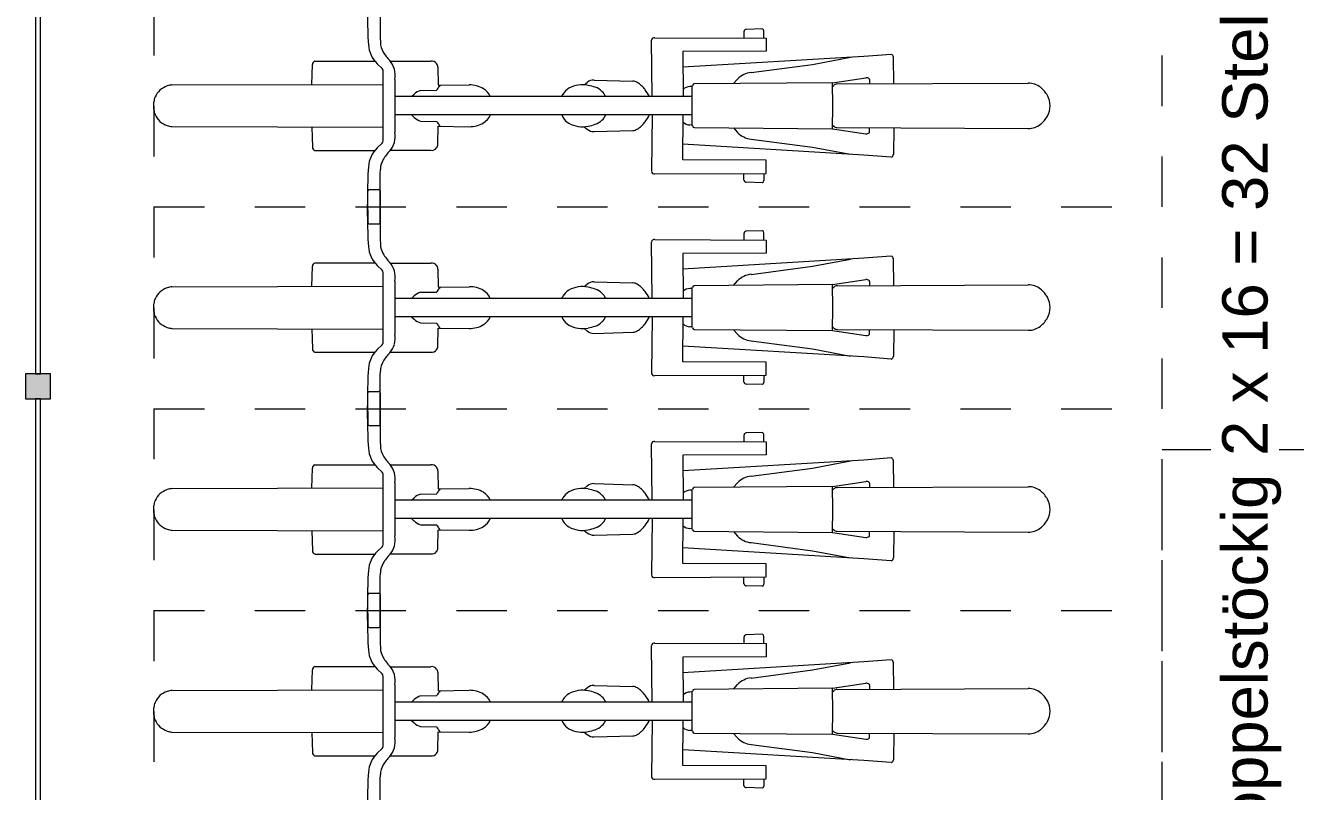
# Model space of a CAD drawing. Header units: metres. Extents: x -86 to 44, y -23 to 39.
# Drawn here: x 13.997 to 16.517, y -7.582 to -6.063 of the extents above; entities that cross this region are included whole.
import ezdxf

# ---------------------------------------------------------------- set-up
doc = ezdxf.new("R2010")
doc.units = ezdxf.units.M
doc.linetypes.add('_Verdeckte Linien_', pattern=[0.15, 0.1, -0.05])
for name, color, linetype, lineweight in [('A-DETL-GENF-HDLN', 7, '_Verdeckte Linien_', 9), ('A-DETL-GENF-OTLN', 7, 'Continuous', 9), ('A-GLAZ-CWMG-MCUT', 7, 'Continuous', 9), ('A-GLAZ-CWMG-OTLN', 7, 'Continuous', 9), ('A-WALL-____-MCUT', 7, 'Continuous', 35), ('C-PRKG-____-HDLN', 7, '_Verdeckte Linien_', 9), ('C-PRKG-____-OTLN', 7, 'Continuous', 9), ('Text', 7, 'Continuous', 5)]:
    doc.layers.add(name, color=color, linetype=linetype, lineweight=lineweight)
doc.styles.add('Arial', font='arial.ttf', dxfattribs={"height": 0.09})

# ---------------------------------------------------------------- blocks, each defined once
blk = doc.blocks.new('Fahrradstellplatz - Fahrradstellplatz-23804277--01_UG_OK_FFB_AF')
at = {"layer": 'A-DETL-GENF-HDLN', "color": 253, "true_color": 0x999999}
for p, q in [((1.6, 0), (1.2, 0)), ((1.6, 0), (1.6, -2)), ((2, 0), (1.6, 0)), ((1.6, 0), (1.6, -2)), ((2, 0), (2, -2)), ((2.4, 0), (2, 0)), ((2, 0), (2, -2)), ((2.4, 0), (2.4, -2)), ((2.8, 0), (2.4, 0)), ((2.4, 0), (2.4, -2)), ((1.2, -2), (1.6, -2)), ((1.6, -2), (2, -2)), ((2, -2), (2.4, -2)), ((2.4, -2), (2.8, -2))]:
    blk.add_line(p, q, dxfattribs=at)
at = {"layer": 'A-DETL-GENF-OTLN', "color": 253, "true_color": 0x999999}
for p, q in [((1.3931, 0), (1.4006, 0)), ((1.4006, 0), (1.4081, 0)), ((1.7931, 0), (1.8006, 0)), ((1.8006, 0), (1.8081, 0)), ((2.1931, 0), (2.2006, 0)), ((2.2006, 0), (2.2081, 0)), ((2.5931, 0), (2.6006, 0)), ((2.6006, 0), (2.6081, 0)), ((1.3593, -0.0357), (1.3581, -0.4548)), ((1.4419, -0.0357), (1.4431, -0.4548)), ((1.7593, -0.0357), (1.7581, -0.4548)), ((1.8419, -0.0357), (1.8431, -0.4548)), ((2.1593, -0.0357), (2.1581, -0.4548)), ((2.2419, -0.0357), (2.2431, -0.4548)), ((2.5593, -0.0357), (2.5581, -0.4548)), ((2.6419, -0.0357), (2.6431, -0.4548)), ((1.3122, -0.3193), (1.3122, -0.4382)), ((1.3585, -0.3133), (1.3186, -0.3144)), ((1.4427, -0.3133), (1.4826, -0.3144)), ((1.489, -0.3193), (1.489, -0.4382)), ((1.7122, -0.3193), (1.7122, -0.4382)), ((1.7585, -0.3133), (1.7186, -0.3144)), ((1.8427, -0.3133), (1.8826, -0.3144)), ((1.889, -0.3193), (1.889, -0.4382)), ((2.1122, -0.3193), (2.1122, -0.4382)), ((2.1585, -0.3133), (2.1186, -0.3144)), ((2.2427, -0.3133), (2.2826, -0.3144)), ((2.289, -0.3193), (2.289, -0.4382)), ((2.5122, -0.3193), (2.5122, -0.4382)), ((2.5585, -0.3133), (2.5186, -0.3144)), ((2.6427, -0.3133), (2.6826, -0.3144)), ((2.689, -0.3193), (2.689, -0.4382)), ((1.5667, -0.4263), (1.5667, -0.4463)), ((1.6202, -0.4238), (1.5698, -0.4242)), ((1.581, -0.4238), (1.6314, -0.4242)), ((1.6345, -0.4263), (1.6345, -0.4463)), ((1.9667, -0.4263), (1.9667, -0.4463)), ((2.0202, -0.4238), (1.9698, -0.4242)), ((1.981, -0.4238), (2.0314, -0.4242)), ((2.0345, -0.4263), (2.0345, -0.4463)), ((2.3667, -0.4263), (2.3667, -0.4463)), ((2.4202, -0.4238), (2.3698, -0.4242)), ((2.381, -0.4238), (2.4314, -0.4242)), ((2.4345, -0.4263), (2.4345, -0.4463)), ((1.1695, -0.4488), (1.2654, -0.4486)), ((1.2654, -0.4486), (1.2751, -0.4491)), ((1.3266, -0.4527), (1.3174, -0.443)), ((1.4746, -0.4527), (1.4838, -0.443)), ((1.5358, -0.4486), (1.5261, -0.4491)), ((1.6317, -0.4488), (1.5358, -0.4486)), ((1.5695, -0.4488), (1.6654, -0.4486)), ((1.6654, -0.4486), (1.6751, -0.4491)), ((1.7266, -0.4527), (1.7174, -0.443)), ((1.8746, -0.4527), (1.8838, -0.443)), ((1.9358, -0.4486), (1.9261, -0.4491)), ((2.0317, -0.4488), (1.9358, -0.4486)), ((1.9695, -0.4488), (2.0654, -0.4486)), ((2.0654, -0.4486), (2.0751, -0.4491)), ((2.1266, -0.4527), (2.1174, -0.443)), ((2.2746, -0.4527), (2.2838, -0.443)), ((2.3358, -0.4486), (2.3261, -0.4491)), ((2.4317, -0.4488), (2.3358, -0.4486)), ((2.3695, -0.4488), (2.4654, -0.4486)), ((2.4654, -0.4486), (2.4751, -0.4491)), ((2.5266, -0.4527), (2.5174, -0.443)), ((2.6746, -0.4527), (2.6838, -0.443)), ((2.7358, -0.4486), (2.7261, -0.4491)), ((2.8317, -0.4488), (2.7358, -0.4486)), ((1.3124, -0.469), (1.3124, -0.5492)), ((1.3354, -0.4549), (1.4006, -0.4547)), ((1.4006, -0.4779), (1.3482, -0.4781)), ((1.3825, -1.0675), (1.3825, -0.478)), ((1.4006, -0.4547), (1.4658, -0.4549)), ((1.453, -0.4781), (1.4006, -0.4779)), ((1.4187, -1.0675), (1.4187, -0.478)), ((1.4888, -0.469), (1.4888, -0.5492)), ((1.7124, -0.469), (1.7124, -0.5492)), ((1.7354, -0.4549), (1.8006, -0.4547)), ((1.8006, -0.4779), (1.7482, -0.4781)), ((1.7825, -1.0675), (1.7825, -0.478)), ((1.8006, -0.4547), (1.8658, -0.4549)), ((1.853, -0.4781), (1.8006, -0.4779)), ((1.8187, -1.0675), (1.8187, -0.478)), ((1.8888, -0.469), (1.8888, -0.5492)), ((2.1124, -0.469), (2.1124, -0.5492)), ((2.1354, -0.4549), (2.2006, -0.4547)), ((2.2006, -0.4779), (2.1482, -0.4781)), ((2.1825, -1.0675), (2.1825, -0.478)), ((2.2006, -0.4547), (2.2658, -0.4549)), ((2.253, -0.4781), (2.2006, -0.4779)), ((2.2187, -1.0675), (2.2187, -0.478)), ((2.2888, -0.469), (2.2888, -0.5492)), ((2.5124, -0.469), (2.5124, -0.5492)), ((2.5354, -0.4549), (2.6006, -0.4547)), ((2.6006, -0.4779), (2.5482, -0.4781)), ((2.5825, -1.0675), (2.5825, -0.478)), ((2.6006, -0.4547), (2.6658, -0.4549)), ((2.653, -0.4781), (2.6006, -0.4779)), ((2.6187, -1.0675), (2.6187, -0.478)), ((2.6888, -0.469), (2.6888, -0.5492)), ((1.3703, -0.5287), (1.3697, -0.5614)), ((1.3825, -0.5111), (1.3776, -0.516)), ((1.4187, -0.5111), (1.4236, -0.516)), ((1.4309, -0.5287), (1.4315, -0.5614)), ((1.7703, -0.5287), (1.7697, -0.5614)), ((1.7825, -0.5111), (1.7776, -0.516)), ((1.8187, -0.5111), (1.8236, -0.516)), ((1.8309, -0.5287), (1.8315, -0.5614)), ((2.1703, -0.5287), (2.1697, -0.5614)), ((2.1825, -0.5111), (2.1776, -0.516)), ((2.2187, -0.5111), (2.2236, -0.516)), ((2.2309, -0.5287), (2.2315, -0.5614)), ((2.5703, -0.5287), (2.5697, -0.5614)), ((2.5825, -0.5111), (2.5776, -0.516)), ((2.6187, -0.5111), (2.6236, -0.516)), ((2.6309, -0.5287), (2.6315, -0.5614)), ((1.3242, -0.5633), (1.36, -0.564)), ((1.36, -0.564), (1.3592, -0.6253)), ((1.3599, -0.5677), (1.3626, -0.5655)), ((1.4413, -0.5677), (1.4386, -0.5655)), ((1.477, -0.5633), (1.4412, -0.564)), ((1.4412, -0.564), (1.442, -0.6253)), ((1.7242, -0.5633), (1.76, -0.564)), ((1.76, -0.564), (1.7592, -0.6253)), ((1.7599, -0.5677), (1.7626, -0.5655)), ((1.8413, -0.5677), (1.8386, -0.5655)), ((1.877, -0.5633), (1.8412, -0.564)), ((1.8412, -0.564), (1.842, -0.6253)), ((2.1242, -0.5633), (2.16, -0.564)), ((2.16, -0.564), (2.1592, -0.6253)), ((2.1599, -0.5677), (2.1626, -0.5655)), ((2.2413, -0.5677), (2.2386, -0.5655)), ((2.277, -0.5633), (2.2412, -0.564)), ((2.2412, -0.564), (2.242, -0.6253)), ((2.5242, -0.5633), (2.56, -0.564)), ((2.56, -0.564), (2.5592, -0.6253)), ((2.5599, -0.5677), (2.5626, -0.5655)), ((2.6413, -0.5677), (2.6386, -0.5655)), ((2.677, -0.5633), (2.6412, -0.564)), ((2.6412, -0.564), (2.642, -0.6253)), ((1.3825, -0.809), (1.3779, -0.8114)), ((1.4187, -0.809), (1.4233, -0.8114)), ((1.7825, -0.809), (1.7779, -0.8114)), ((1.8187, -0.809), (1.8233, -0.8114)), ((2.1825, -0.809), (2.1779, -0.8114)), ((2.2187, -0.809), (2.2233, -0.8114)), ((2.5825, -0.809), (2.5779, -0.8114)), ((2.6187, -0.809), (2.6233, -0.8114)), ((1.3591, -0.8532), (1.3542, -0.8592)), ((1.4421, -0.8532), (1.447, -0.8592)), ((1.7591, -0.8532), (1.7542, -0.8592)), ((1.8421, -0.8532), (1.847, -0.8592)), ((2.1591, -0.8532), (2.1542, -0.8592)), ((2.2421, -0.8532), (2.247, -0.8592)), ((2.5591, -0.8532), (2.5542, -0.8592)), ((2.6421, -0.8532), (2.647, -0.8592)), ((1.3495, -0.8735), (1.3517, -0.95)), ((1.4517, -0.8735), (1.4495, -0.95)), ((1.7495, -0.8735), (1.7517, -0.95)), ((1.8517, -0.8735), (1.8495, -0.95)), ((2.1495, -0.8735), (2.1517, -0.95)), ((2.2517, -0.8735), (2.2495, -0.95)), ((2.5495, -0.8735), (2.5517, -0.95)), ((2.6517, -0.8735), (2.6495, -0.95)), ((1.2658, -0.9937), (1.2667, -1.2142)), ((1.3825, -0.9883), (1.2707, -0.9872)), ((1.4187, -0.9883), (1.5305, -0.9872)), ((1.5354, -0.9937), (1.5345, -1.2142)), ((1.6658, -0.9937), (1.6667, -1.2142)), ((1.7825, -0.9883), (1.6707, -0.9872)), ((1.8187, -0.9883), (1.9305, -0.9872)), ((1.9354, -0.9937), (1.9345, -1.2142)), ((2.0658, -0.9937), (2.0667, -1.2142)), ((2.1825, -0.9883), (2.0707, -0.9872)), ((2.2187, -0.9883), (2.3305, -0.9872)), ((2.3354, -0.9937), (2.3345, -1.2142)), ((2.4658, -0.9937), (2.4667, -1.2142)), ((2.5825, -0.9883), (2.4707, -0.9872)), ((2.6187, -0.9883), (2.7305, -0.9872)), ((2.7354, -0.9937), (2.7345, -1.2142)), ((1.2925, -1.2142), (1.2933, -1.049)), ((1.2933, -1.049), (1.3825, -1.0497)), ((1.3028, -1.408), (1.3243, -1.0493)), ((1.5079, -1.049), (1.4187, -1.0497)), ((1.4984, -1.408), (1.4769, -1.0493)), ((1.5087, -1.2142), (1.5079, -1.049)), ((1.6925, -1.2142), (1.6933, -1.049)), ((1.6933, -1.049), (1.7825, -1.0497)), ((1.7028, -1.408), (1.7243, -1.0493)), ((1.9079, -1.049), (1.8187, -1.0497)), ((1.8984, -1.408), (1.8769, -1.0493)), ((1.9087, -1.2142), (1.9079, -1.049)), ((2.0925, -1.2142), (2.0933, -1.049)), ((2.0933, -1.049), (2.1825, -1.0497)), ((2.1028, -1.408), (2.1243, -1.0493)), ((2.3079, -1.049), (2.2187, -1.0497)), ((2.2984, -1.408), (2.2769, -1.0493)), ((2.3087, -1.2142), (2.3079, -1.049)), ((2.4925, -1.2142), (2.4933, -1.049)), ((2.4933, -1.049), (2.5825, -1.0497)), ((2.5028, -1.408), (2.5243, -1.0493)), ((2.7079, -1.049), (2.6187, -1.0497)), ((2.6984, -1.408), (2.6769, -1.0493)), ((2.7087, -1.2142), (2.7079, -1.049)), ((1.3573, -1.0716), (1.355, -1.3458)), ((1.3604, -1.0681), (1.3621, -1.0675)), ((1.3621, -1.0675), (1.4006, -1.0674)), ((1.3624, -1.0675), (1.3627, -1.0634)), ((1.4006, -1.0674), (1.4391, -1.0675)), ((1.4387, -1.0675), (1.4385, -1.0634)), ((1.4391, -1.0675), (1.4408, -1.0681)), ((1.4462, -1.3458), (1.4439, -1.0716)), ((1.7573, -1.0716), (1.755, -1.3458)), ((1.7604, -1.0681), (1.7621, -1.0675)), ((1.7621, -1.0675), (1.8006, -1.0674)), ((1.7624, -1.0675), (1.7627, -1.0634)), ((1.8006, -1.0674), (1.8391, -1.0675)), ((1.8387, -1.0675), (1.8385, -1.0634)), ((1.8391, -1.0675), (1.8408, -1.0681)), ((1.8462, -1.3458), (1.8439, -1.0716)), ((2.1573, -1.0716), (2.155, -1.3458)), ((2.1604, -1.0681), (2.1621, -1.0675)), ((2.1621, -1.0675), (2.2006, -1.0674)), ((2.1624, -1.0675), (2.1627, -1.0634)), ((2.2006, -1.0674), (2.2391, -1.0675)), ((2.2387, -1.0675), (2.2385, -1.0634)), ((2.2391, -1.0675), (2.2408, -1.0681)), ((2.2462, -1.3458), (2.2439, -1.0716)), ((2.5573, -1.0716), (2.555, -1.3458)), ((2.5604, -1.0681), (2.5621, -1.0675)), ((2.5621, -1.0675), (2.6006, -1.0674)), ((2.5624, -1.0675), (2.5627, -1.0634)), ((2.6006, -1.0674), (2.6391, -1.0675)), ((2.6387, -1.0675), (2.6385, -1.0634)), ((2.6391, -1.0675), (2.6408, -1.0681)), ((2.6462, -1.3458), (2.6439, -1.0716)), ((1.3567, -1.1498), (1.3478, -1.1579)), ((1.4445, -1.1498), (1.4534, -1.1579)), ((1.7567, -1.1498), (1.7478, -1.1579)), ((1.8445, -1.1498), (1.8534, -1.1579)), ((2.1567, -1.1498), (2.1478, -1.1579)), ((2.2445, -1.1498), (2.2534, -1.1579)), ((2.5567, -1.1498), (2.5478, -1.1579)), ((2.6445, -1.1498), (2.6534, -1.1579)), ((1.2482, -1.2074), (1.2491, -1.1747)), ((1.2529, -1.1705), (1.2665, -1.1702)), ((1.5483, -1.1705), (1.5347, -1.1702)), ((1.553, -1.2074), (1.5521, -1.1747)), ((1.6482, -1.2074), (1.6491, -1.1747)), ((1.6529, -1.1705), (1.6665, -1.1702)), ((1.9483, -1.1705), (1.9347, -1.1702)), ((1.953, -1.2074), (1.9521, -1.1747)), ((2.0482, -1.2074), (2.0491, -1.1747)), ((2.0529, -1.1705), (2.0665, -1.1702)), ((2.3483, -1.1705), (2.3347, -1.1702)), ((2.353, -1.2074), (2.3521, -1.1747)), ((2.4482, -1.2074), (2.4491, -1.1747)), ((2.4529, -1.1705), (2.4665, -1.1702)), ((2.7483, -1.1705), (2.7347, -1.1702)), ((2.753, -1.2074), (2.7521, -1.1747)), ((1.3347, -1.1845), (1.3186, -1.3065)), ((1.4664, -1.1845), (1.4826, -1.3065)), ((1.7347, -1.1845), (1.7186, -1.3065)), ((1.8664, -1.1845), (1.8826, -1.3065)), ((2.1347, -1.1845), (2.1186, -1.3065)), ((2.2664, -1.1845), (2.2826, -1.3065)), ((2.5347, -1.1845), (2.5186, -1.3065)), ((2.6664, -1.1845), (2.6826, -1.3065)), ((1.2666, -1.2102), (1.2523, -1.21)), ((1.2667, -1.2142), (1.2925, -1.2142)), ((1.5345, -1.2142), (1.5087, -1.2142)), ((1.5345, -1.2102), (1.5489, -1.21)), ((1.6666, -1.2102), (1.6523, -1.21)), ((1.6667, -1.2142), (1.6925, -1.2142)), ((1.9345, -1.2142), (1.9087, -1.2142)), ((1.9345, -1.2102), (1.9489, -1.21)), ((2.0666, -1.2102), (2.0523, -1.21)), ((2.0667, -1.2142), (2.0925, -1.2142)), ((2.3345, -1.2142), (2.3087, -1.2142)), ((2.3345, -1.2102), (2.3489, -1.21)), ((2.4666, -1.2102), (2.4523, -1.21)), ((2.4667, -1.2142), (2.4925, -1.2142)), ((2.7345, -1.2142), (2.7087, -1.2142)), ((2.7345, -1.2102), (2.7489, -1.21)), ((1.3186, -1.3065), (1.3044, -1.3816)), ((1.4826, -1.3065), (1.4968, -1.3816)), ((1.7186, -1.3065), (1.7044, -1.3816)), ((1.8826, -1.3065), (1.8968, -1.3816)), ((2.1186, -1.3065), (2.1044, -1.3816)), ((2.2826, -1.3065), (2.2968, -1.3816)), ((2.5186, -1.3065), (2.5044, -1.3816)), ((2.6826, -1.3065), (2.6968, -1.3816)), ((1.355, -1.3458), (1.3452, -1.4123)), ((1.355, -1.3458), (1.4006, -1.3465)), ((1.3573, -1.3551), (1.3556, -1.7345)), ((1.3623, -1.3459), (1.36, -1.3486)), ((1.4006, -1.3465), (1.4462, -1.3458)), ((1.4389, -1.3459), (1.4411, -1.3486)), ((1.4439, -1.3551), (1.4456, -1.7345)), ((1.4462, -1.3458), (1.456, -1.4123)), ((1.755, -1.3458), (1.7452, -1.4123)), ((1.755, -1.3458), (1.8006, -1.3465)), ((1.7573, -1.3551), (1.7556, -1.7345)), ((1.7623, -1.3459), (1.76, -1.3486)), ((1.8006, -1.3465), (1.8462, -1.3458)), ((1.8389, -1.3459), (1.8411, -1.3486)), ((1.8439, -1.3551), (1.8456, -1.7345)), ((1.8462, -1.3458), (1.856, -1.4123)), ((2.155, -1.3458), (2.1452, -1.4123)), ((2.155, -1.3458), (2.2006, -1.3465)), ((2.1573, -1.3551), (2.1556, -1.7345)), ((2.1623, -1.3459), (2.16, -1.3486)), ((2.2006, -1.3465), (2.2462, -1.3458)), ((2.2389, -1.3459), (2.2411, -1.3486)), ((2.2439, -1.3551), (2.2456, -1.7345)), ((2.2462, -1.3458), (2.256, -1.4123)), ((2.555, -1.3458), (2.5452, -1.4123)), ((2.555, -1.3458), (2.6006, -1.3465)), ((2.5573, -1.3551), (2.5556, -1.7345)), ((2.5623, -1.3459), (2.56, -1.3486)), ((2.6006, -1.3465), (2.6462, -1.3458)), ((2.6389, -1.3459), (2.6411, -1.3486)), ((2.6439, -1.3551), (2.6456, -1.7345)), ((2.6462, -1.3458), (2.656, -1.4123)), ((1.2987, -1.4626), (1.3028, -1.408)), ((1.5025, -1.4626), (1.4984, -1.408)), ((1.6987, -1.4626), (1.7028, -1.408)), ((1.9025, -1.4626), (1.8984, -1.408)), ((2.0987, -1.4626), (2.1028, -1.408)), ((2.3025, -1.4626), (2.2984, -1.408)), ((2.4987, -1.4626), (2.5028, -1.408)), ((2.7025, -1.4626), (2.6984, -1.408)), ((1.3486, -1.4194), (1.357, -1.4194)), ((1.4526, -1.4194), (1.4442, -1.4194)), ((1.7486, -1.4194), (1.757, -1.4194)), ((1.8526, -1.4194), (1.8442, -1.4194)), ((2.1486, -1.4194), (2.157, -1.4194)), ((2.2526, -1.4194), (2.2442, -1.4194)), ((2.5486, -1.4194), (2.557, -1.4194)), ((2.6526, -1.4194), (2.6442, -1.4194)), ((1.3568, -1.4679), (1.3043, -1.4669)), ((1.4444, -1.4679), (1.4969, -1.4669)), ((1.7568, -1.4679), (1.7043, -1.4669)), ((1.8444, -1.4679), (1.8969, -1.4669)), ((2.1568, -1.4679), (2.1043, -1.4669)), ((2.2444, -1.4679), (2.2969, -1.4669)), ((2.5568, -1.4679), (2.5043, -1.4669)), ((2.6444, -1.4679), (2.6969, -1.4669))]:
    blk.add_line(p, q, dxfattribs=at)
for centre, radius, start, end in [((1.3931, -0.024), 0.024, 90.0116, 114.7042), ((1.7931, -0.024), 0.024, 90.0116, 114.7042), ((2.1931, -0.024), 0.024, 90.0116, 114.7042), ((2.5931, -0.024), 0.024, 90.0116, 114.7042), ((1.4003, -0.0396), 0.0412, 114.7042, 161.0529), ((1.4081, -0.024), 0.024, 65.2958, 89.9884), ((1.4009, -0.0396), 0.0412, 18.9471, 65.2958), ((1.8003, -0.0396), 0.0412, 114.7042, 161.0529), ((1.8081, -0.024), 0.024, 65.2958, 89.9884), ((1.8009, -0.0396), 0.0412, 18.9471, 65.2958), ((2.2003, -0.0396), 0.0412, 114.7042, 161.0529), ((2.2081, -0.024), 0.024, 65.2958, 89.9884), ((2.2009, -0.0396), 0.0412, 18.9471, 65.2958), ((2.6003, -0.0396), 0.0412, 114.7042, 161.0529), ((2.6081, -0.024), 0.024, 65.2958, 89.9884), ((2.6009, -0.0396), 0.0412, 18.9471, 65.2958), ((1.3997, -0.0394), 0.0406, 161.0529, 174.7358), ((1.4015, -0.0394), 0.0406, 5.2642, 18.9471), ((1.7997, -0.0394), 0.0406, 161.0529, 174.7358), ((1.8015, -0.0394), 0.0406, 5.2642, 18.9471), ((2.1997, -0.0394), 0.0406, 161.0529, 174.7358), ((2.2015, -0.0394), 0.0406, 5.2642, 18.9471), ((2.5997, -0.0394), 0.0406, 161.0529, 174.7358), ((2.6015, -0.0394), 0.0406, 5.2642, 18.9471), ((1.3188, -0.3212), 0.00683, 91.5986, 163.3195), ((1.4824, -0.3212), 0.00683, 16.6805, 88.4014), ((1.7188, -0.3212), 0.00683, 91.5986, 163.3195), ((1.8824, -0.3212), 0.00683, 16.6805, 88.4014), ((2.1188, -0.3212), 0.00683, 91.5986, 163.3195), ((2.2824, -0.3212), 0.00683, 16.6805, 88.4014), ((2.5188, -0.3212), 0.00683, 91.5986, 163.3195), ((2.6824, -0.3212), 0.00683, 16.6805, 88.4014), ((1.2251, -1.3361), 0.9124, 86.5727, 90.3077), ((1.2762, -0.482), 0.0567, 43.3751, 86.5727), ((1.525, -0.482), 0.0567, 93.4273, 136.6249), ((1.5761, -1.3361), 0.9124, 89.6923, 93.4273), ((1.5698, -0.4274), 0.00327, 90.4611, 160.3834), ((1.6251, -1.3361), 0.9124, 86.5727, 90.3077), ((1.6314, -0.4274), 0.00327, 19.6166, 89.5389), ((1.6762, -0.482), 0.0567, 43.3751, 86.5727), ((1.925, -0.482), 0.0567, 93.4273, 136.6249), ((1.9761, -1.3361), 0.9124, 89.6923, 93.4273), ((1.9698, -0.4274), 0.00327, 90.4611, 160.3834), ((2.0251, -1.3361), 0.9124, 86.5727, 90.3077), ((2.0314, -0.4274), 0.00327, 19.6166, 89.5389), ((2.0762, -0.482), 0.0567, 43.3751, 86.5727), ((2.325, -0.482), 0.0567, 93.4273, 136.6249), ((2.3761, -1.3361), 0.9124, 89.6923, 93.4273), ((2.3698, -0.4274), 0.00327, 90.4611, 160.3834), ((2.4251, -1.3361), 0.9124, 86.5727, 90.3077), ((2.4314, -0.4274), 0.00327, 19.6166, 89.5389), ((2.4762, -0.482), 0.0567, 43.3751, 86.5727), ((2.725, -0.482), 0.0567, 93.4273, 136.6249), ((2.7761, -1.3361), 0.9124, 89.6923, 93.4273), ((1.273, -0.491), 0.0419, 59.8665, 87.1207), ((1.3353, -0.4364), 0.0186, 241.9395, 270.2136), ((1.4659, -0.4364), 0.0186, 269.7864, 298.0605), ((1.5282, -0.491), 0.0419, 92.8793, 120.1335), ((1.5692, -0.4463), 0.00251, 180, 276.4127), ((1.6319, -0.4463), 0.00251, 263.5873, 0), ((1.673, -0.491), 0.0419, 59.8665, 87.1207), ((1.7353, -0.4364), 0.0186, 241.9395, 270.2136), ((1.8659, -0.4364), 0.0186, 269.7864, 298.0605), ((1.9282, -0.491), 0.0419, 92.8793, 120.1335), ((1.9692, -0.4463), 0.00251, 180, 276.4127), ((2.0319, -0.4463), 0.00251, 263.5873, 0), ((2.073, -0.491), 0.0419, 59.8665, 87.1207), ((2.1353, -0.4364), 0.0186, 241.9395, 270.2136), ((2.2659, -0.4364), 0.0186, 269.7864, 298.0605), ((2.3282, -0.491), 0.0419, 92.8793, 120.1335), ((2.3692, -0.4463), 0.00251, 180, 276.4127), ((2.4319, -0.4463), 0.00251, 263.5873, 0), ((2.473, -0.491), 0.0419, 59.8665, 87.1207), ((2.5353, -0.4364), 0.0186, 241.9395, 270.2136), ((2.6659, -0.4364), 0.0186, 269.7864, 298.0605), ((2.7282, -0.491), 0.0419, 92.8793, 120.1335), ((1.2519, -0.5273), 0.0839, 45.1941, 59.8665), ((1.3355, -0.4431), 0.0347, 225.1941, 257.0778), ((1.3414, -0.4178), 0.0607, 257.0778, 276.4792), ((1.4598, -0.4178), 0.0607, 263.5208, 282.9222), ((1.4656, -0.4431), 0.0347, 282.9222, 314.8059), ((1.5493, -0.5273), 0.0839, 120.1335, 134.8059), ((1.6519, -0.5273), 0.0839, 45.1941, 59.8665), ((1.7355, -0.4431), 0.0347, 225.1941, 257.0778), ((1.7414, -0.4178), 0.0607, 257.0778, 276.4792), ((1.8598, -0.4178), 0.0607, 263.5208, 282.9222), ((1.8656, -0.4431), 0.0347, 282.9222, 314.8059), ((1.9493, -0.5273), 0.0839, 120.1335, 134.8059), ((2.0519, -0.5273), 0.0839, 45.1941, 59.8665), ((2.1355, -0.4431), 0.0347, 225.1941, 257.0778), ((2.1414, -0.4178), 0.0607, 257.0778, 276.4792), ((2.2598, -0.4178), 0.0607, 263.5208, 282.9222), ((2.2656, -0.4431), 0.0347, 282.9222, 314.8059), ((2.3493, -0.5273), 0.0839, 120.1335, 134.8059), ((2.4519, -0.5273), 0.0839, 45.1941, 59.8665), ((2.5355, -0.4431), 0.0347, 225.1941, 257.0778), ((2.5414, -0.4178), 0.0607, 257.0778, 276.4792), ((2.6598, -0.4178), 0.0607, 263.5208, 282.9222), ((2.6656, -0.4431), 0.0347, 282.9222, 314.8059), ((2.7493, -0.5273), 0.0839, 120.1335, 134.8059), ((1.3968, -0.5354), 0.0273, 134.6459, 165.8184), ((1.4044, -0.5354), 0.0273, 14.1816, 45.3541), ((1.7968, -0.5354), 0.0273, 134.6459, 165.8184), ((1.8044, -0.5354), 0.0273, 14.1816, 45.3541), ((2.1968, -0.5354), 0.0273, 134.6459, 165.8184), ((2.2044, -0.5354), 0.0273, 14.1816, 45.3541), ((2.5968, -0.5354), 0.0273, 134.6459, 165.8184), ((2.6044, -0.5354), 0.0273, 14.1816, 45.3541), ((1.3247, -0.551), 0.0125, 171.6962, 231.7808), ((1.4765, -0.551), 0.0125, 308.2192, 8.3038), ((1.7247, -0.551), 0.0125, 171.6962, 231.7808), ((1.8765, -0.551), 0.0125, 308.2192, 8.3038), ((2.1247, -0.551), 0.0125, 171.6962, 231.7808), ((2.2765, -0.551), 0.0125, 308.2192, 8.3038), ((2.5247, -0.551), 0.0125, 171.6962, 231.7808), ((2.6765, -0.551), 0.0125, 308.2192, 8.3038), ((1.3241, -0.5518), 0.0115, 231.7808, 270.2009), ((1.377, -0.5825), 0.0223, 108.948, 130.1425), ((1.4242, -0.5825), 0.0223, 49.8575, 71.052), ((1.4771, -0.5518), 0.0115, 269.7991, 308.2192), ((1.7241, -0.5518), 0.0115, 231.7808, 270.2009), ((1.777, -0.5825), 0.0223, 108.948, 130.1425), ((1.8242, -0.5825), 0.0223, 49.8575, 71.052), ((1.8771, -0.5518), 0.0115, 269.7991, 308.2192), ((2.1241, -0.5518), 0.0115, 231.7808, 270.2009), ((2.177, -0.5825), 0.0223, 108.948, 130.1425), ((2.2242, -0.5825), 0.0223, 49.8575, 71.052), ((2.2771, -0.5518), 0.0115, 269.7991, 308.2192), ((2.5241, -0.5518), 0.0115, 231.7808, 270.2009), ((2.577, -0.5825), 0.0223, 108.948, 130.1425), ((2.6242, -0.5825), 0.0223, 49.8575, 71.052), ((2.6771, -0.5518), 0.0115, 269.7991, 308.2192), ((1.4138, -0.626), 0.0546, 179.3091, 210.5226), ((1.3874, -0.626), 0.0546, 329.4774, 0.6909), ((1.8138, -0.626), 0.0546, 179.3091, 210.5226), ((1.7874, -0.626), 0.0546, 329.4774, 0.6909), ((2.2138, -0.626), 0.0546, 179.3091, 210.5226), ((2.1874, -0.626), 0.0546, 329.4774, 0.6909), ((2.6138, -0.626), 0.0546, 179.3091, 210.5226), ((2.5874, -0.626), 0.0546, 329.4774, 0.6909), ((1.3952, -0.6369), 0.033, 210.5226, 246.9607), ((1.406, -0.6369), 0.033, 293.0393, 329.4774), ((1.7952, -0.6369), 0.033, 210.5226, 246.9607), ((1.806, -0.6369), 0.033, 293.0393, 329.4774), ((2.1952, -0.6369), 0.033, 210.5226, 246.9607), ((2.206, -0.6369), 0.033, 293.0393, 329.4774), ((2.5952, -0.6369), 0.033, 210.5226, 246.9607), ((2.606, -0.6369), 0.033, 293.0393, 329.4774), ((1.4151, -0.8501), 0.0561, 151.2706, 191.4914), ((1.3914, -0.8372), 0.0291, 117.6438, 151.2706), ((1.4097, -0.8372), 0.0291, 28.7294, 62.3562), ((1.3861, -0.8501), 0.0561, 348.5086, 28.7294), ((1.8151, -0.8501), 0.0561, 151.2706, 191.4914), ((1.7914, -0.8372), 0.0291, 117.6438, 151.2706), ((1.8097, -0.8372), 0.0291, 28.7294, 62.3562), ((1.7861, -0.8501), 0.0561, 348.5086, 28.7294), ((2.2151, -0.8501), 0.0561, 151.2706, 191.4914), ((2.1914, -0.8372), 0.0291, 117.6438, 151.2706), ((2.2097, -0.8372), 0.0291, 28.7294, 62.3562), ((2.1861, -0.8501), 0.0561, 348.5086, 28.7294), ((2.6151, -0.8501), 0.0561, 151.2706, 191.4914), ((2.5914, -0.8372), 0.0291, 117.6438, 151.2706), ((2.6097, -0.8372), 0.0291, 28.7294, 62.3562), ((2.5861, -0.8501), 0.0561, 348.5086, 28.7294), ((1.3712, -0.8728), 0.0217, 141.3143, 181.7839), ((1.471, -0.8388), 0.1131, 191.4914, 198.8121), ((1.3986, -0.8634), 0.0367, 198.8121, 223.6761), ((1.4026, -0.8634), 0.0367, 316.3239, 341.1879), ((1.3302, -0.8388), 0.1131, 341.1879, 348.5086), ((1.43, -0.8728), 0.0217, 358.2161, 38.6857), ((1.7712, -0.8728), 0.0217, 141.3143, 181.7839), ((1.871, -0.8388), 0.1131, 191.4914, 198.8121), ((1.7986, -0.8634), 0.0367, 198.8121, 223.6761), ((1.8026, -0.8634), 0.0367, 316.3239, 341.1879), ((1.7302, -0.8388), 0.1131, 341.1879, 348.5086), ((1.83, -0.8728), 0.0217, 358.2161, 38.6857), ((2.1712, -0.8728), 0.0217, 141.3143, 181.7839), ((2.271, -0.8388), 0.1131, 191.4914, 198.8121), ((2.1986, -0.8634), 0.0367, 198.8121, 223.6761), ((2.2026, -0.8634), 0.0367, 316.3239, 341.1879), ((2.1302, -0.8388), 0.1131, 341.1879, 348.5086), ((2.23, -0.8728), 0.0217, 358.2161, 38.6857), ((2.5712, -0.8728), 0.0217, 141.3143, 181.7839), ((2.671, -0.8388), 0.1131, 191.4914, 198.8121), ((2.5986, -0.8634), 0.0367, 198.8121, 223.6761), ((2.6026, -0.8634), 0.0367, 316.3239, 341.1879), ((2.5302, -0.8388), 0.1131, 341.1879, 348.5086), ((2.63, -0.8728), 0.0217, 358.2161, 38.6857), ((1.3961, -0.8658), 0.0333, 223.6761, 245.8489), ((1.4051, -0.8658), 0.0333, 294.1511, 316.3239), ((1.7961, -0.8658), 0.0333, 223.6761, 245.8489), ((1.8051, -0.8658), 0.0333, 294.1511, 316.3239), ((2.1961, -0.8658), 0.0333, 223.6761, 245.8489), ((2.2051, -0.8658), 0.0333, 294.1511, 316.3239), ((2.5961, -0.8658), 0.0333, 223.6761, 245.8489), ((2.6051, -0.8658), 0.0333, 294.1511, 316.3239), ((1.3693, -0.9495), 0.0176, 181.6619, 212.4932), ((1.4319, -0.9495), 0.0176, 327.5068, 358.3381), ((1.7693, -0.9495), 0.0176, 181.6619, 212.4932), ((1.8319, -0.9495), 0.0176, 327.5068, 358.3381), ((2.1693, -0.9495), 0.0176, 181.6619, 212.4932), ((2.2319, -0.9495), 0.0176, 327.5068, 358.3381), ((2.5693, -0.9495), 0.0176, 181.6619, 212.4932), ((2.6319, -0.9495), 0.0176, 327.5068, 358.3381), ((1.4028, -0.9281), 0.0574, 212.4932, 233.4981), ((1.4288, -0.893), 0.1011, 233.4981, 242.7387), ((1.3724, -0.893), 0.1011, 297.2613, 306.5019), ((1.3984, -0.9281), 0.0574, 306.5019, 327.5068), ((1.8028, -0.9281), 0.0574, 212.4932, 233.4981), ((1.8288, -0.893), 0.1011, 233.4981, 242.7387), ((1.7724, -0.893), 0.1011, 297.2613, 306.5019), ((1.7984, -0.9281), 0.0574, 306.5019, 327.5068), ((2.2028, -0.9281), 0.0574, 212.4932, 233.4981), ((2.2288, -0.893), 0.1011, 233.4981, 242.7387), ((2.1724, -0.893), 0.1011, 297.2613, 306.5019), ((2.1984, -0.9281), 0.0574, 306.5019, 327.5068), ((2.6028, -0.9281), 0.0574, 212.4932, 233.4981), ((2.6288, -0.893), 0.1011, 233.4981, 242.7387), ((2.5724, -0.893), 0.1011, 297.2613, 306.5019), ((2.5984, -0.9281), 0.0574, 306.5019, 327.5068), ((1.2706, -0.9923), 0.00508, 89.4468, 195.7821), ((1.5305, -0.9923), 0.00508, 344.2179, 90.5532), ((1.6706, -0.9923), 0.00508, 89.4468, 195.7821), ((1.9305, -0.9923), 0.00508, 344.2179, 90.5532), ((2.0706, -0.9923), 0.00508, 89.4468, 195.7821), ((2.3305, -0.9923), 0.00508, 344.2179, 90.5532), ((2.4706, -0.9923), 0.00508, 89.4468, 195.7821), ((2.7305, -0.9923), 0.00508, 344.2179, 90.5532), ((1.3854, -1.0646), 0.0228, 138.7676, 176.9501), ((1.4158, -1.0646), 0.0228, 3.0499, 41.2324), ((1.7854, -1.0646), 0.0228, 138.7676, 176.9501), ((1.8158, -1.0646), 0.0228, 3.0499, 41.2324), ((2.1854, -1.0646), 0.0228, 138.7676, 176.9501), ((2.2158, -1.0646), 0.0228, 3.0499, 41.2324), ((2.5854, -1.0646), 0.0228, 138.7676, 176.9501), ((2.6158, -1.0646), 0.0228, 3.0499, 41.2324), ((1.362, -1.0727), 0.00483, 109.8743, 166.7404), ((1.4392, -1.0727), 0.00483, 13.2596, 70.1257), ((1.762, -1.0727), 0.00483, 109.8743, 166.7404), ((1.8392, -1.0727), 0.00483, 13.2596, 70.1257), ((2.162, -1.0727), 0.00483, 109.8743, 166.7404), ((2.2392, -1.0727), 0.00483, 13.2596, 70.1257), ((2.562, -1.0727), 0.00483, 109.8743, 166.7404), ((2.6392, -1.0727), 0.00483, 13.2596, 70.1257), ((1.3758, -1.1882), 0.0413, 132.7557, 174.7793), ((1.4254, -1.1882), 0.0413, 5.2207, 47.2443), ((1.7758, -1.1882), 0.0413, 132.7557, 174.7793), ((1.8254, -1.1882), 0.0413, 5.2207, 47.2443), ((2.1758, -1.1882), 0.0413, 132.7557, 174.7793), ((2.2254, -1.1882), 0.0413, 5.2207, 47.2443), ((2.5758, -1.1882), 0.0413, 132.7557, 174.7793), ((2.6254, -1.1882), 0.0413, 5.2207, 47.2443), ((1.2535, -1.1749), 0.00438, 98.4939, 178.3256), ((1.5477, -1.1749), 0.00438, 1.6744, 81.5061), ((1.6535, -1.1749), 0.00438, 98.4939, 178.3256), ((1.9477, -1.1749), 0.00438, 1.6744, 81.5061), ((2.0535, -1.1749), 0.00438, 98.4939, 178.3256), ((2.3477, -1.1749), 0.00438, 1.6744, 81.5061), ((2.4535, -1.1749), 0.00438, 98.4939, 178.3256), ((2.7477, -1.1749), 0.00438, 1.6744, 81.5061), ((1.2524, -1.2054), 0.00464, 205.5141, 269.5308), ((1.5488, -1.2054), 0.00464, 270.4692, 334.4859), ((1.6524, -1.2054), 0.00464, 205.5141, 269.5308), ((1.9488, -1.2054), 0.00464, 270.4692, 334.4859), ((2.0524, -1.2054), 0.00464, 205.5141, 269.5308), ((2.3488, -1.2054), 0.00464, 270.4692, 334.4859), ((2.4524, -1.2054), 0.00464, 205.5141, 269.5308), ((2.7488, -1.2054), 0.00464, 270.4692, 334.4859), ((1.3689, -1.3562), 0.0117, 139.6093, 174.8866), ((1.4323, -1.3562), 0.0117, 5.1134, 40.3907), ((1.7689, -1.3562), 0.0117, 139.6093, 174.8866), ((1.8323, -1.3562), 0.0117, 5.1134, 40.3907), ((2.1689, -1.3562), 0.0117, 139.6093, 174.8866), ((2.2323, -1.3562), 0.0117, 5.1134, 40.3907), ((2.5689, -1.3562), 0.0117, 139.6093, 174.8866), ((2.6323, -1.3562), 0.0117, 5.1134, 40.3907), ((1.3532, -1.4134), 0.00806, 171.6319, 220.4805), ((1.3486, -1.4174), 0.00199, 220.4805, 270.7837), ((1.4526, -1.4174), 0.00199, 269.2163, 319.5195), ((1.448, -1.4134), 0.00806, 319.5195, 8.3681), ((1.7532, -1.4134), 0.00806, 171.6319, 220.4805), ((1.7486, -1.4174), 0.00199, 220.4805, 270.7837), ((1.8526, -1.4174), 0.00199, 269.2163, 319.5195), ((1.848, -1.4134), 0.00806, 319.5195, 8.3681), ((2.1532, -1.4134), 0.00806, 171.6319, 220.4805), ((2.1486, -1.4174), 0.00199, 220.4805, 270.7837), ((2.2526, -1.4174), 0.00199, 269.2163, 319.5195), ((2.248, -1.4134), 0.00806, 319.5195, 8.3681), ((2.5532, -1.4134), 0.00806, 171.6319, 220.4805), ((2.5486, -1.4174), 0.00199, 220.4805, 270.7837), ((2.6526, -1.4174), 0.00199, 269.2163, 319.5195), ((2.648, -1.4134), 0.00806, 319.5195, 8.3681), ((1.3045, -1.4608), 0.00606, 196.7999, 268.9063), ((1.4967, -1.4608), 0.00606, 271.0937, 343.2001), ((1.7045, -1.4608), 0.00606, 196.7999, 268.9063), ((1.8967, -1.4608), 0.00606, 271.0937, 343.2001), ((2.1045, -1.4608), 0.00606, 196.7999, 268.9063), ((2.2967, -1.4608), 0.00606, 271.0937, 343.2001), ((2.5045, -1.4608), 0.00606, 196.7999, 268.9063), ((2.6967, -1.4608), 0.00606, 271.0937, 343.2001), ((1.3944, -1.7346), 0.0388, 179.7429, 218.4031), ((1.4068, -1.7346), 0.0388, 321.5969, 0.2571), ((1.7944, -1.7346), 0.0388, 179.7429, 218.4031), ((1.8068, -1.7346), 0.0388, 321.5969, 0.2571), ((2.1944, -1.7346), 0.0388, 179.7429, 218.4031), ((2.2068, -1.7346), 0.0388, 321.5969, 0.2571), ((2.5944, -1.7346), 0.0388, 179.7429, 218.4031), ((2.6068, -1.7346), 0.0388, 321.5969, 0.2571), ((1.4058, -1.7256), 0.0534, 218.4031, 241.1766), ((1.3954, -1.7256), 0.0534, 298.8234, 321.5969), ((1.8058, -1.7256), 0.0534, 218.4031, 241.1766), ((1.7954, -1.7256), 0.0534, 298.8234, 321.5969), ((2.2058, -1.7256), 0.0534, 218.4031, 241.1766), ((2.1954, -1.7256), 0.0534, 298.8234, 321.5969), ((2.6058, -1.7256), 0.0534, 218.4031, 241.1766), ((2.5954, -1.7256), 0.0534, 298.8234, 321.5969), ((1.4007, -1.7348), 0.0429, 241.1766, 269.7973), ((1.4004, -1.7348), 0.0429, 270.2027, 298.8234), ((1.8007, -1.7348), 0.0429, 241.1766, 269.7973), ((1.8004, -1.7348), 0.0429, 270.2027, 298.8234), ((2.2007, -1.7348), 0.0429, 241.1766, 269.7973), ((2.2004, -1.7348), 0.0429, 270.2027, 298.8234), ((2.6007, -1.7348), 0.0429, 241.1766, 269.7973), ((2.6004, -1.7348), 0.0429, 270.2027, 298.8234)]:
    blk.add_arc(centre, radius, start, end, dxfattribs=at)
blk = doc.blocks.new('Fahrradstellplatz - Fahrradstellplatz-23803464--01_UG_OK_FFB_AF')
at = {"layer": 'C-PRKG-____-HDLN', "color": 253, "true_color": 0x999999}
for p, q in [((0, 4.1), (1.6, 4.1)), ((1.6, 4.1), (1.6, 2))]:
    blk.add_line(p, q, dxfattribs=at)
blk = doc.blocks.new('Rechteckiger Pfosten - 50 x 50-41864164--01_UG_OK_FFB_AF')
at = {"layer": 'A-GLAZ-CWMG-OTLN', "true_color": 0xc8c8c8}
blk.add_hatch(color=9, dxfattribs=at).paths.add_polyline_path([(0.025, 0.025), (0.025, -0.025), (-0.025, -0.025), (-0.025, 0.025)])
at = {"layer": 'A-GLAZ-CWMG-MCUT'}
for p, q in [((-0.025, 0.025), (0.025, 0.025)), ((-0.025, -0.025), (-0.025, 0.025)), ((0.025, 0.025), (0.025, -0.025)), ((0.025, -0.025), (-0.025, -0.025))]:
    blk.add_line(p, q, dxfattribs=at)

msp = doc.modelspace()

# ---------------------------------------------------------------- linework, layer by layer
at = {"layer": 'A-WALL-____-MCUT', "lineweight": 9}
for p, q in [((14.017, -5.7034), (14.017, -6.7534)), ((14.027, -6.7534), (14.027, -5.7034)), ((14.017, -6.7534), (14.027, -6.7534)), ((14.017, -6.8034), (14.017, -7.8534)), ((14.027, -6.8034), (14.017, -6.8034)), ((14.027, -7.8534), (14.027, -6.8034))]:
    msp.add_line(p, q, dxfattribs=at)

# ---------------------------------------------------------------- block references
at = {"layer": 'A-GLAZ-CWMG-OTLN', "extrusion": (0, 0, -1), "rotation": 270.0000000000001}
msp.add_blockref('Rechteckiger Pfosten - 50 x 50-41864164--01_UG_OK_FFB_AF', (-14.022, -6.7784), dxfattribs=at)
at = {"layer": 'C-PRKG-____-OTLN', "color": 253, "true_color": 0x999999}
for name, p, rotation in [('Fahrradstellplatz - Fahrradstellplatz-23804277--01_UG_OK_FFB_AF', (14.252, -8.8229), 90.00000000000092), ('Fahrradstellplatz - Fahrradstellplatz-23803464--01_UG_OK_FFB_AF', (20.352, -8.5034), 90.00000000000031)]:
    msp.add_blockref(name, p, dxfattribs=dict(at, rotation=rotation))

# ---------------------------------------------------------------- next in the draw order: texts
at = {"layer": 'Text', "insert": (16.3712, -8.7404), "char_height": 0.09, "width": 3.567509, "attachment_point": 1, "rotation": 90, "style": 'Arial', "bg_fill": 3, "box_fill_scale": 1.25, "bg_fill_color": 256, "bg_fill_true_color": 13158600, "bg_fill_transparency": 0}
msp.add_mtext('Einseitiges Modul doppelstöckig 2 x 16 = 32 Stellplätze', dxfattribs=at)

doc.saveas('drawing.dxf')
